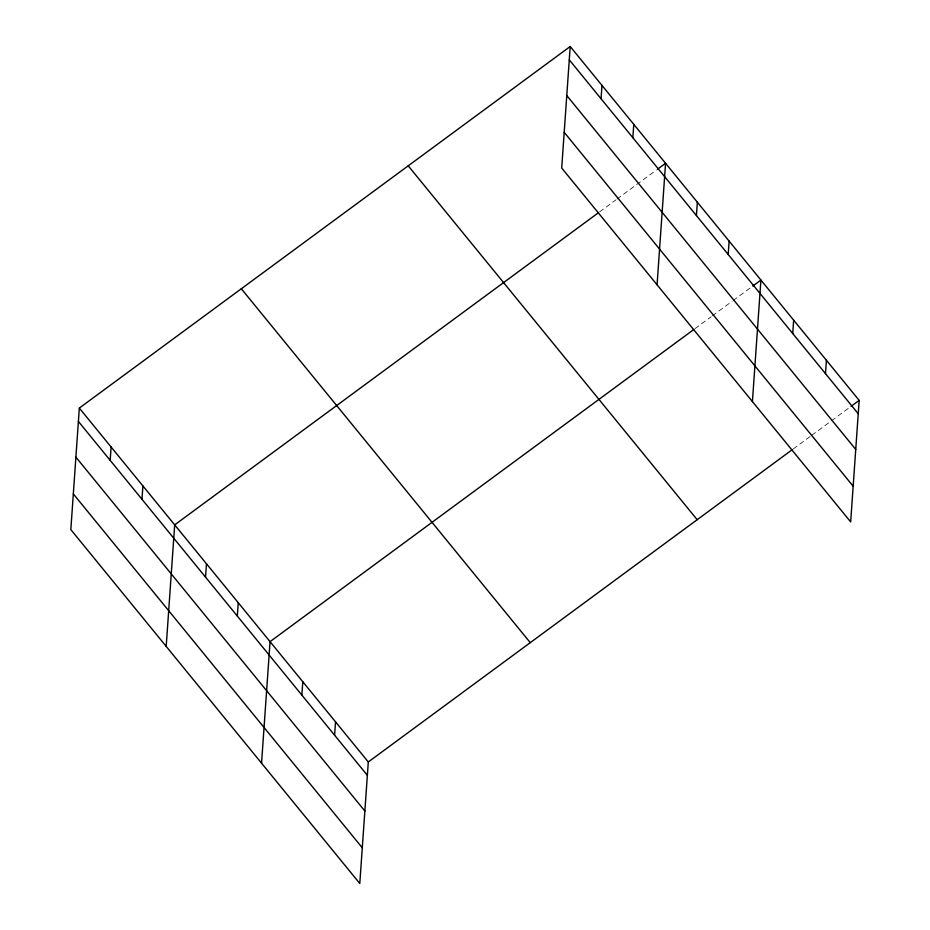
<?xml version="1.0" encoding="UTF-8"?>
<svg xmlns="http://www.w3.org/2000/svg" width="930" height="930" viewBox="0 0 930 930"><rect width="100%" height="100%" fill="white"/><g stroke="black" fill="none" stroke-linecap="round" stroke-linejoin="round"><path stroke-width="0.7" stroke-dasharray="4.65 3.49" d="M599.617 211.866L615.811 199.927M616.962 199.078L656.313 170.097M694.966 328.65L711.171 316.712M712.322 315.863L731.991 301.378M733.154 300.518L751.661 286.882M793.209 448.969L810.565 436.182M811.727 435.333L830.234 421.697M831.397 420.848L849.904 407.212"/><path stroke-width="1.4" d="M79.329 408.084L70.831 529.612L359.794 883.5L368.292 761.972L79.329 408.084L570.206 46.5L859.169 400.388L850.671 521.916L561.708 168.028L570.206 46.5M110.182 460.362L111.123 447.016M141.976 499.282L142.906 485.937M166.191 646.397L174.689 524.869L598.455 212.714M205.542 577.135L206.472 563.801M237.324 616.067L238.254 602.721M261.551 763.181L270.049 641.654L693.815 329.499M301.855 695.105L302.796 681.76M334.602 735.212L335.544 721.866M601.059 98.766L601.989 85.432M632.842 137.698L633.783 124.353M657.068 284.812L665.566 163.285L657.463 169.248M696.419 215.551L697.349 202.205M728.202 254.483L729.132 241.137M752.417 401.597L760.914 280.07L752.823 286.033M792.732 333.521L793.662 320.176M825.48 373.627L826.41 360.282M368.292 761.972L792.058 449.818M851.066 406.352L859.169 400.388M569.276 59.846L858.227 413.734M566.777 95.546L855.74 449.434M564.208 132.327L853.159 486.216M408.224 165.819L697.175 519.707M241.323 288.765L530.274 642.653M78.399 421.43L367.35 775.318M75.9 457.13L364.862 811.018M73.331 493.911L362.281 847.8"/></g></svg>
